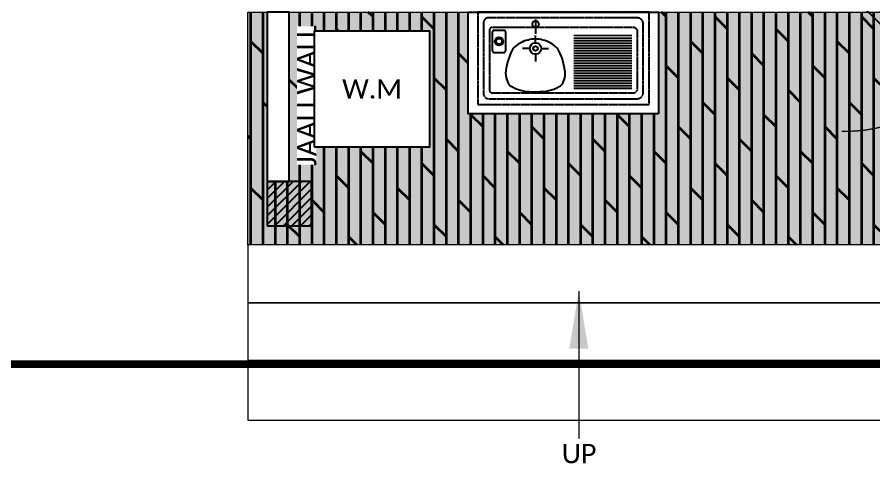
# Model space of a CAD drawing. Header units: millimetres. Extents: x -176651 to 424033, y -469666 to 486614.
# Drawn here: x 227737 to 232191, y 19504 to 21872 of the extents above; entities that cross this region are included whole.
import ezdxf
from ezdxf.enums import TextEntityAlignment as Align

# ---------------------------------------------------------------- set-up
doc = ezdxf.new("R2010")
doc.units = ezdxf.units.MM
doc.set_wipeout_variables(frame=1)
doc.linetypes.add('1625_West Villa$0$DASHED', pattern=[0.75, 0.5, -0.25])
doc.linetypes.add('1625W-Roof Plan$0$DASHED', pattern=[0.75, 0.5, -0.25])
for name, color, linetype in [('1625_West Villa$0$ad-Arrow', 8, 'Continuous'), ('1625_West Villa$0$ad-Door', 8, 'Continuous'), ('1625_West Villa$0$ad-Elevation 10', 8, 'Continuous'), ('1625_West Villa$0$ad-Furniture', 8, 'Continuous'), ('1625_West Villa$0$ad-Text main', 8, 'Continuous'), ('1625_West Villa$0$ad-Text Main_Door&window Label', 8, 'Continuous'), ('1625_West Villa$0$ad-Verandah', 8, 'Continuous'), ('1625W-Roof Plan$0$ad-Primary Roof', 8, 'Continuous'), ('1625W_Columns$0$ad-MS Column', 8, 'Continuous'), ('ad-Plinth', 8, 'Continuous'), ('ad-Verandah', 33, 'Continuous')]:
    doc.layers.add(name, color=color, linetype=linetype)
doc.layers.add('1625_West Villa$0$ad-Landscape', color=8, linetype='Continuous', lineweight=35)
doc.styles.add('1625_West Villa$0$6 U T S R N_Corridor-Basement$0$grid_text', font='verdana.ttf', dxfattribs={"width": 0.9})
doc.styles.add('1625_West Villa$0$6 U T S R N_Corridor-Basement$0$Standard', font='arial.ttf')
doc.styles.add('1625_West Villa$0$New Text Style', font='arial.ttf', dxfattribs={"height": 100})
doc.styles.add('1625_West Villa$0$Standard', font='calibril.ttf')
doc.dimstyles.new('1625_West Villa$0$6 U T S R N_Corridor-Basement$0$1.125', dxfattribs={"dimtxt": 350, "dimasz": 100, "dimexe": 75, "dimexo": 50, "dimgap": 50, "dimtad": 0, "dimdec": 0, "dimzin": 0, "dimdsep": 46, "dimtxsty": '1625_West Villa$0$6 U T S R N_Corridor-Basement$0$grid_text', "dimblk": '1625_West Villa$0$6 U T S R N_Corridor-Basement$0$_ArchTick', "dimcen": 0, "dimdle": 75, "dimclrd": 256, "dimclre": 8, "dimclrt": 7, "dimadec": 3, "dimazin": 0, "dimtfac": 1, "dimtdec": 0, "dimtofl": 0, "dimtmove": 2, "dimatfit": 2, "dimfxl": 80, "dimtolj": 1, "dimtzin": 0, "dimlwd": 18, "dimlwe": 9, "dimarcsym": 0})

# ---------------------------------------------------------------- blocks, each defined once
blk = doc.blocks.new('zw$F00C')
at = {"layer": 'ad-Verandah', "lineweight": 9}
blk.add_lwpolyline([(6195, 0), (12120, 0), (12120, 8760), (13640, 8760), (13640, 4630), (14550, 4630), (14550, -1210), (6195, -1210)], close=True, dxfattribs=at)
blk = doc.blocks.new('zw$898C')
at = {"layer": 'ad-Plinth', "ltscale": 5}
blk.add_blockref('zw$F00C', (30903.5, -406860.5), dxfattribs=at)
blk = doc.blocks.new('1625_West Villa$0$6 BCDFGHJKX_Typical Floor plan$0$zw$6679')
blk.add_wipeout([(0, 0), (990, 0), (990, -529.6), (0, -529.6)])
at = {"color": 0}
for p, q in [((350, -39.1), (350, -113.6)), ((350, -160.1), (350, -121.3)), ((850, -122.9), (550, -122.3)), ((550, -135.3), (850, -135.9)), ((550, -148.3), (850, -148.9)), ((550, -161.2), (850, -161.9)), ((550, -174.2), (850, -174.9)), ((320.7, -189.4), (281.9, -189.4)), ((350, -218.7), (350, -257.4)), ((379.4, -189.4), (418.1, -189.4)), ((550, -187.2), (850, -187.9)), ((550, -200.2), (850, -200.8)), ((550, -213.2), (850, -213.8)), ((550, -226.2), (850, -226.8)), ((550, -239.1), (850, -239.8)), ((550, -252.1), (850, -252.8)), ((550, -265.1), (850, -265.8)), ((550, -278.5), (850, -279.1)), ((550, -291.5), (850, -292.1)), ((550, -304.4), (850, -305.1)), ((550, -317.4), (850, -318.1)), ((550, -330.4), (850, -331.1)), ((550, -343.4), (850, -344)), ((550, -356.4), (850, -357)), ((550, -369.4), (850, -370)), ((550, -382.3), (850, -383)), ((550, -395.3), (850, -396))]:
    blk.add_line(p, q, dxfattribs=at)
blk.add_lwpolyline([(990, -529.6), (0, -529.6), (0, 0), (990, 0)], close=True)
at = {"color": 0, "linetype": '1625_West Villa$0$DASHED'}
blk.add_lwpolyline([(940, -480), (940, 0), (50, 0), (50, -480)], close=True, dxfattribs=at)
for points in [[(910, -425), (910, -55, 0.313965), (881, -30), (105, -30, 0.414214), (80, -55), (80, -425, 0.414214), (105, -450), (881, -450, 0.313965)], [(880, -405), (880, -95, 0.25996), (861, -80), (125, -80, 0.414214), (110, -95), (110, -405, 0.414214), (125, -420), (861, -420, 0.25996)]]:
    blk.add_lwpolyline(points, format="xyb", close=True, dxfattribs=at)
at = {"color": 0}
blk.add_lwpolyline([(125, -105), (125, -200.2, 0.414214), (135, -210.2), (185.4, -210.2, 0.414214), (195.4, -200.2), (195.4, -105, 0.414214), (185.4, -95), (135, -95, 0.414214)], format="xyb", close=True, dxfattribs=at)
for centre, radius in [((350, -62.6), 16.5), ((160.2, -152.6), 22), ((160.2, -152.6), 15), ((350, -189.4), 29.3), ((350, -189.4), 11.7)]:
    blk.add_circle(centre, radius, dxfattribs=at)
for points in [[(311, -145.4), (282.2, -152.3), (255.8, -166.9), (234.6, -187.7)], [(388.1, -145.4), (362.9, -137.9), (336.1, -137.9), (311, -145.4)], [(464.5, -187.7), (443.3, -167), (416.9, -152.3), (388.1, -145.4)], [(234.6, -187.7), (214.3, -224.4), (201.1, -264.6), (195.9, -306.2)], [(503.2, -306.2), (498, -264.6), (484.8, -224.4), (464.5, -187.7)], [(195.9, -306.2), (192.7, -321.9), (194.4, -338.2), (200.9, -352.7)], [(498.2, -352.8), (504.7, -338.2), (506.5, -321.9), (503.3, -306.2)], [(200.9, -352.8), (204.3, -364.1), (210.4, -374.3), (218.8, -382.6)], [(480.3, -382.6), (488.7, -374.3), (494.8, -364.1), (498.2, -352.8)], [(218.8, -382.6), (248.9, -401.4), (283.5, -411.9), (318.9, -412.9)], [(380.2, -412.9), (415.7, -411.9), (450.2, -401.4), (480.3, -382.6)], [(318.9, -412.9), (335.4, -415.6), (352.1, -416.2), (368.7, -414.4)], [(368.7, -414.4), (372.5, -413.8), (376.2, -412.9), (379.9, -411.9)]]:
    blk.add_open_spline(points, degree=3, dxfattribs=at)
blk = doc.blocks.new('1625_West Villa$0$zw$B45')
at = {"layer": '1625_West Villa$0$ad-Elevation 10', "insert": (305.6, -433.7, 0), "char_height": 100, "width": 720.07, "attachment_point": 5, "rotation": 90, "style": '1625_West Villa$0$6 U T S R N_Corridor-Basement$0$Standard', "bg_fill": 3, "box_fill_scale": 1, "bg_fill_color": 257, "bg_fill_transparency": 0}
blk.add_mtext('{\\fCalibri Light|b0|i0|c0|p34;JAALI WALL}', dxfattribs=at)
blk.add_wipeout([(100, 0), (215, 0), (215, -880), (100, -880)])
at = {"layer": '1625_West Villa$0$ad-Elevation 10'}
blk.add_lwpolyline([(215, -880), (215, 0), (100, 0), (100, -880)], close=True, dxfattribs=at)
blk = doc.blocks.new('1625_West Villa$0$zw$3FE3')
blk.add_wipeout([(-300, -300), (-300, 300), (300, 300), (300, -300)])
at = {"layer": '1625_West Villa$0$ad-Furniture'}
blk.add_lwpolyline([(-300, -300), (300, -300), (300, 300), (-300, 300)], close=True, dxfattribs=at)
at = {"layer": '1625_West Villa$0$ad-Furniture', "insert": (0, 0), "char_height": 100, "width": 393.189, "attachment_point": 5, "style": '1625_West Villa$0$Standard', "bg_fill": 2}
blk.add_mtext('\\pxqc;W.M', dxfattribs=at)
blk = doc.blocks.new('1625_West Villa$0$zw$66EE')
at = {"layer": '1625_West Villa$0$ad-Furniture'}
blk.add_blockref('1625_West Villa$0$6 BCDFGHJKX_Typical Floor plan$0$zw$6679', (7340, 0), dxfattribs=at)
at = {"layer": '1625_West Villa$0$ad-Furniture', "rotation": 359.9999999999999}
blk.add_blockref('1625_West Villa$0$zw$B45', (6195, 0), dxfattribs=at)
at = {"layer": '1625_West Villa$0$ad-Furniture'}
blk.add_blockref('1625_West Villa$0$zw$3FE3', (6840, -400), dxfattribs=at)
blk = doc.blocks.new('*U99')
for p, q in [((498.7, 578.5), (513.6, 563.6)), ((563.8, 513.3), (548.9, 528.2)), ((8.3, 111.1), (41.7, 111.1)), ((25, 127.8), (25, 94.4))]:
    blk.add_line(p, q)
for points in [[(580.3, 630.3), (499.5, 549.5), (534.9, 514.2), (615.7, 595)], [(130.8, 180.8), (499.5, 549.5), (534.9, 514.2), (166.2, 145.5)], [(50, 100), (130.8, 180.8), (166.2, 145.5), (85.4, 64.6)], [(50, 100), (0, 100), (0, 0), (71.4, 0), (71.4, 35.7), (71.4, 50), (50, 50)], [(800, 100), (800, 50), (778.6, 50), (778.6, 35.7), (778.6, 0), (850, 0), (850, 100)]]:
    blk.add_lwpolyline(points, close=True)
for points in [[(525.4, 575.4), (497.9, 602.8), (435.1, 540), (442.9, 532.2), (511.5, 589.2)], [(560.7, 540), (588.2, 512.5), (525.4, 449.7), (517.5, 457.6), (574.5, 526.2)]]:
    blk.add_lwpolyline(points)
blk.add_circle((25, 111.1), 11.1)
at = {"color": 8, "linetype": '1625_West Villa$0$DASHED', "lineweight": 0}
blk.add_arc((66, 108.5), 741.9, 358.1881, 91.8119, dxfattribs=at)
at = {"layer": '1625_West Villa$0$ad-Text Main_Door&window Label'}
blk.add_line((425, -125), (425, 230), dxfattribs=at)
blk.add_circle((425.3, -245), 120, dxfattribs=at)
at = {"layer": '1625_West Villa$0$ad-Text Main_Door&window Label', "style": '1625_West Villa$0$New Text Style'}
blk.add_attdef('D1', text='', height=100, dxfattribs=at).set_placement((425.3, -245), align=Align.MIDDLE_CENTER)
blk = doc.blocks.new('1625_West Villa$0$zw$6266')
at = {"layer": '1625_West Villa$0$ad-Door', "ltscale": 5}
ref = blk.add_blockref('*U99', (9240, 230), dxfattribs=dict(at, xscale=-1, rotation=179.9999999999999))
ref.add_attrib('D1', 'D3', dxfattribs={"layer": '1625_West Villa$0$ad-Text Main_Door&window Label', "height": 100, "rotation": 1260, "style": '1625_West Villa$0$New Text Style'}).set_placement((9665.3, 475), align=Align.MIDDLE_CENTER)
blk = doc.blocks.new('1625_West Villa$0$6 U T S R N_Corridor-Basement$0$_ArchTick')
at = {"color": 0, "linetype": 'ByBlock', "const_width": 0.15}
blk.add_lwpolyline([(-0.5, -0.5), (0.5, 0.5)], dxfattribs=at)
blk = doc.blocks.new('1625W-Roof Plan$0$A$Ca594aa6c')
at = {"layer": '1625W-Roof Plan$0$ad-Primary Roof', "linetype": '1625W-Roof Plan$0$DASHED', "ltscale": 2, "const_width": 40}
blk.add_lwpolyline([(12570, -15450), (2380, -15450), (7475, -10550)], close=True, dxfattribs=at)
blk = doc.blocks.new('1625W-Roof Plan')
blk.add_blockref('1625W-Roof Plan$0$A$Ca594aa6c', (0, 13620))
blk = doc.blocks.new('1625W_Columns$0$A$C42b14ea2')
at = {"layer": '1625W_Columns$0$ad-MS Column'}
h = blk.add_hatch(dxfattribs=at)
h.set_pattern_fill('ANSI31', color=256, scale=10)
h.set_pattern_definition([(45, (-1729784.14, 638048.958), (-22.4506403, 22.4506403), [])])
h.paths.add_polyline_path([(0, 0), (230, 0), (230, 230), (0, 230)])
blk.add_lwpolyline([(0, 0), (230, 0), (230, 230), (0, 230)], close=True, dxfattribs=at)
blk = doc.blocks.new('1625W_Columns')
blk.add_blockref('1625W_Columns$0$A$C42b14ea2', (6295, -1110))
blk = doc.blocks.new('1625_West Villa$0$zw$6CCD')
at = {"transparency": 33554559}
h = blk.add_hatch(color=43, dxfattribs=at)
h.dxf.hatch_style = 1
h.paths.add_polyline_path([(6195, -13620), (12120, -13620), (12120, -4860), (13640, -4860), (13640, -8990), (14550, -8990), (14550, -14830), (6195, -14830)])
at = {"layer": '1625_West Villa$0$ad-Landscape', "transparency": 33554687}
h = blk.add_hatch(dxfattribs=at)
h.set_pattern_fill('DOLMIT', color=44, scale=10, angle=90)
h.set_pattern_definition([(90, (6195, -14830), (-63.5, 2e-14), []), (135, (6195, -14830), (-127, -127), [89.8026, -179.605])])
h.paths.add_polyline_path([(6195, -13620), (12120, -13620), (12120, -4860), (13640, -4860), (13640, -8990), (14550, -8990), (14550, -14830), (6195, -14830)])
at = {"layer": '1625_West Villa$0$ad-Verandah', "lineweight": 9}
for points in [[(6195, -13620), (12120, -13620), (12120, -4860), (13640, -4860), (13640, -8990), (14550, -8990), (14550, -14830), (6195, -14830)], [(6195, -14830), (6195, -15130), (9635, -15130), (9635, -14830)], [(6195, -15130), (6195, -15430), (9635, -15430), (9635, -15130)], [(6195, -15430), (6195, -15740), (9635, -15740), (9635, -15430)]]:
    blk.add_lwpolyline(points, close=True, dxfattribs=at)
at = {"layer": '1625_West Villa$0$ad-Text main', "insert": (7916.6, -15914.7), "char_height": 100, "width": 207.6, "attachment_point": 5, "style": '1625_West Villa$0$6 U T S R N_Corridor-Basement$0$Standard', "bg_fill": 2}
blk.add_mtext('{\\fCalibri Light|b0|i0|c0|p34;UP}', dxfattribs=at)
at = {"layer": '1625_West Villa$0$ad-Arrow'}
blk.add_leader([(7915, -15069.4), (7915, -15836)], dimstyle='1625_West Villa$0$6 U T S R N_Corridor-Basement$0$1.125', override={"dimscale": 1, "dimasz": 300, "dimgap": 50, "dimtad": 0}, dxfattribs=at)
blk = doc.blocks.new('1625_West Villa')
at = {"layer": '1625_West Villa$0$ad-Verandah'}
blk.add_blockref('1625_West Villa$0$zw$6CCD', (0, 13620), dxfattribs=at)
at = {"layer": '1625_West Villa$0$ad-Furniture'}
blk.add_blockref('1625_West Villa$0$zw$66EE', (0, 0), dxfattribs=at)
blk.add_blockref('1625W-Roof Plan', (0, 0))
blk.add_blockref('1625_West Villa$0$zw$6266', (0, 0))
blk.add_blockref('1625W_Columns', (0, 0))
blk = doc.blocks.new("All Plot's Villa Plans")
at = {"ltscale": 5}
blk.add_blockref('1625_West Villa', (222742.3, 21898.3), dxfattribs=at)

msp = doc.modelspace()

# ---------------------------------------------------------------- block references
at = {"ltscale": 5}
msp.add_blockref("All Plot's Villa Plans", (0, 0), dxfattribs=at)

# ---------------------------------------------------------------- next in the draw order: block references
msp.add_blockref('zw$898C', (191838.8, 428758.8), dxfattribs=at)

doc.saveas('drawing.dxf')
